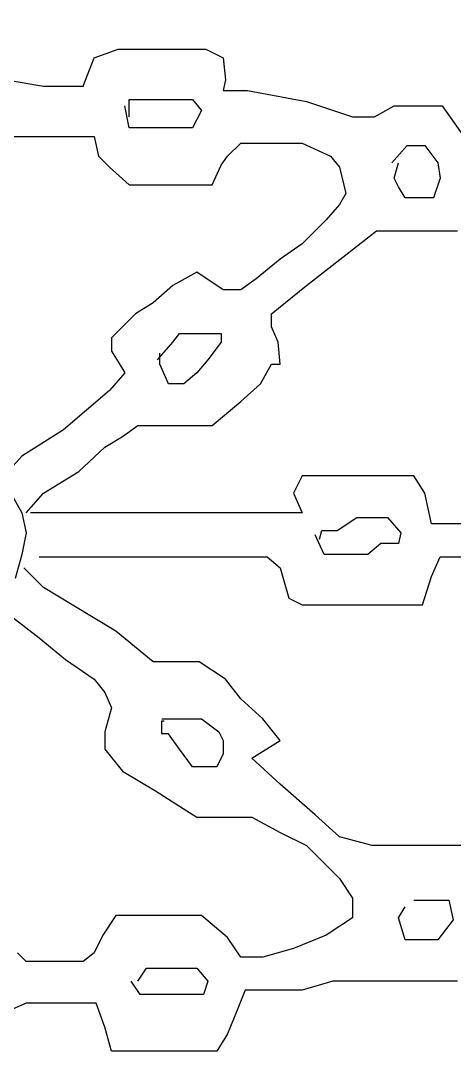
# Model space of a CAD drawing. Extents: x 748454 to 749044, y 4316681 to 4317708.
# Drawn here: x 748495.775 to 748497.755, y 4317542.795 to 4317547.51 of the extents above; entities that cross this region are included whole.
import ezdxf

# ---------------------------------------------------------------- set-up
doc = ezdxf.new("R2010")
doc.units = 0
doc.layers.get('0').update_dxf_attribs({"linetype": 'CONTINUOUS'})

msp = doc.modelspace()

# ---------------------------------------------------------------- linework, layer by layer
at = {"color": 0, "linetype": 'CONTINUOUS'}
for p, q in [((748496.11, 4317547.34), (748496.22, 4317547.38)), ((748496.11, 4317547.34), (748496.22, 4317547.38)), ((748496.22, 4317547.38), (748496.35, 4317547.38)), ((748496.22, 4317547.38), (748496.35, 4317547.38)), ((748496.35, 4317547.38), (748496.5, 4317547.38)), ((748496.35, 4317547.38), (748496.5, 4317547.38)), ((748496.5, 4317547.38), (748496.62, 4317547.38)), ((748496.5, 4317547.38), (748496.62, 4317547.38)), ((748496.62, 4317547.38), (748496.7, 4317547.34)), ((748496.62, 4317547.38), (748496.7, 4317547.34)), ((748496.06, 4317547.21), (748496.11, 4317547.34)), ((748496.06, 4317547.21), (748496.11, 4317547.34)), ((748496.7, 4317547.34), (748496.71, 4317547.24)), ((748496.7, 4317547.34), (748496.71, 4317547.24)), ((748495.71, 4317547.24), (748495.88, 4317547.21)), ((748495.71, 4317547.24), (748495.88, 4317547.21)), ((748496.71, 4317547.24), (748496.7, 4317547.19)), ((748496.71, 4317547.24), (748496.7, 4317547.19)), ((748495.88, 4317547.21), (748495.98, 4317547.21)), ((748495.88, 4317547.21), (748495.98, 4317547.21)), ((748495.98, 4317547.21), (748496.06, 4317547.21)), ((748495.98, 4317547.21), (748496.06, 4317547.21)), ((748496.7, 4317547.19), (748496.81, 4317547.19)), ((748496.7, 4317547.19), (748496.81, 4317547.19)), ((748496.81, 4317547.19), (748497.08, 4317547.14)), ((748496.81, 4317547.19), (748497.08, 4317547.14)), ((748496.27, 4317547.07), (748496.27, 4317547.15)), ((748496.27, 4317547.15), (748496.3, 4317547.15)), ((748496.27, 4317547.07), (748496.27, 4317547.15)), ((748496.27, 4317547.15), (748496.3, 4317547.15)), ((748496.3, 4317547.15), (748496.41, 4317547.15)), ((748496.3, 4317547.15), (748496.41, 4317547.15)), ((748496.41, 4317547.15), (748496.5, 4317547.15)), ((748496.41, 4317547.15), (748496.5, 4317547.15)), ((748496.5, 4317547.15), (748496.56, 4317547.15)), ((748496.5, 4317547.15), (748496.56, 4317547.15)), ((748496.56, 4317547.15), (748496.6, 4317547.1)), ((748496.56, 4317547.15), (748496.6, 4317547.1)), ((748496.27, 4317547.02), (748496.25, 4317547.12)), ((748496.27, 4317547.02), (748496.25, 4317547.12)), ((748496.6, 4317547.1), (748496.56, 4317547.02)), ((748496.6, 4317547.1), (748496.56, 4317547.02)), ((748497.08, 4317547.14), (748497.29, 4317547.07)), ((748497.08, 4317547.14), (748497.29, 4317547.07)), ((748497.39, 4317547.07), (748497.48, 4317547.12)), ((748497.39, 4317547.07), (748497.48, 4317547.12)), ((748497.48, 4317547.12), (748497.59, 4317547.12)), ((748497.48, 4317547.12), (748497.59, 4317547.12)), ((748497.59, 4317547.12), (748497.7, 4317547.12)), ((748497.59, 4317547.12), (748497.7, 4317547.12)), ((748497.7, 4317547.12), (748497.82, 4317546.95)), ((748497.7, 4317547.12), (748497.82, 4317546.95)), ((748497.29, 4317547.07), (748497.39, 4317547.07)), ((748497.29, 4317547.07), (748497.39, 4317547.07)), ((748496.34, 4317547.02), (748496.27, 4317547.02)), ((748496.34, 4317547.02), (748496.27, 4317547.02)), ((748496.47, 4317547.02), (748496.34, 4317547.02)), ((748496.47, 4317547.02), (748496.34, 4317547.02)), ((748496.56, 4317547.02), (748496.47, 4317547.02)), ((748496.56, 4317547.02), (748496.47, 4317547.02)), ((748495.71, 4317546.98), (748495.79, 4317546.98)), ((748495.71, 4317546.98), (748495.79, 4317546.98)), ((748495.79, 4317546.98), (748495.93, 4317546.98)), ((748495.79, 4317546.98), (748495.93, 4317546.98)), ((748495.93, 4317546.98), (748496.01, 4317546.98)), ((748495.93, 4317546.98), (748496.01, 4317546.98)), ((748496.01, 4317546.98), (748496.08, 4317546.98)), ((748496.01, 4317546.98), (748496.08, 4317546.98)), ((748496.08, 4317546.98), (748496.11, 4317546.98)), ((748496.08, 4317546.98), (748496.11, 4317546.98)), ((748496.11, 4317546.98), (748496.13, 4317546.89)), ((748496.11, 4317546.98), (748496.13, 4317546.89)), ((748496.72, 4317546.89), (748496.78, 4317546.95)), ((748496.72, 4317546.89), (748496.78, 4317546.95)), ((748496.78, 4317546.95), (748496.9, 4317546.95)), ((748496.78, 4317546.95), (748496.9, 4317546.95)), ((748496.9, 4317546.95), (748497.06, 4317546.95)), ((748496.9, 4317546.95), (748497.06, 4317546.95)), ((748497.06, 4317546.95), (748497.19, 4317546.89)), ((748497.06, 4317546.95), (748497.19, 4317546.89)), ((748497.47, 4317546.86), (748497.54, 4317546.94)), ((748497.47, 4317546.86), (748497.54, 4317546.94)), ((748497.54, 4317546.94), (748497.62, 4317546.94)), ((748497.54, 4317546.94), (748497.62, 4317546.94)), ((748497.62, 4317546.94), (748497.68, 4317546.86)), ((748497.62, 4317546.94), (748497.68, 4317546.86)), ((748496.13, 4317546.89), (748496.18, 4317546.84)), ((748496.13, 4317546.89), (748496.18, 4317546.84)), ((748496.69, 4317546.85), (748496.72, 4317546.89)), ((748496.69, 4317546.85), (748496.72, 4317546.89)), ((748497.19, 4317546.89), (748497.23, 4317546.84)), ((748497.19, 4317546.89), (748497.23, 4317546.84)), ((748497.48, 4317546.79), (748497.5, 4317546.86)), ((748497.48, 4317546.79), (748497.5, 4317546.86)), ((748497.68, 4317546.86), (748497.69, 4317546.79)), ((748497.68, 4317546.86), (748497.69, 4317546.79)), ((748496.18, 4317546.84), (748496.27, 4317546.76)), ((748496.18, 4317546.84), (748496.27, 4317546.76)), ((748496.65, 4317546.76), (748496.69, 4317546.85)), ((748496.65, 4317546.76), (748496.69, 4317546.85)), ((748497.23, 4317546.84), (748497.26, 4317546.72)), ((748497.23, 4317546.84), (748497.26, 4317546.72)), ((748497.5, 4317546.75), (748497.48, 4317546.79)), ((748497.5, 4317546.75), (748497.48, 4317546.79)), ((748497.69, 4317546.79), (748497.66, 4317546.7)), ((748497.69, 4317546.79), (748497.66, 4317546.7)), ((748496.27, 4317546.76), (748496.37, 4317546.76)), ((748496.27, 4317546.76), (748496.37, 4317546.76)), ((748496.37, 4317546.76), (748496.45, 4317546.76)), ((748496.37, 4317546.76), (748496.45, 4317546.76)), ((748496.45, 4317546.76), (748496.55, 4317546.76)), ((748496.45, 4317546.76), (748496.55, 4317546.76)), ((748496.55, 4317546.76), (748496.65, 4317546.76)), ((748496.55, 4317546.76), (748496.65, 4317546.76)), ((748497.26, 4317546.72), (748497.23, 4317546.67)), ((748497.26, 4317546.72), (748497.23, 4317546.67)), ((748497.53, 4317546.7), (748497.5, 4317546.75)), ((748497.53, 4317546.7), (748497.5, 4317546.75)), ((748497.59, 4317546.7), (748497.53, 4317546.7)), ((748497.59, 4317546.7), (748497.53, 4317546.7)), ((748497.66, 4317546.7), (748497.59, 4317546.7)), ((748497.66, 4317546.7), (748497.59, 4317546.7)), ((748497.23, 4317546.67), (748497.17, 4317546.6)), ((748497.23, 4317546.67), (748497.17, 4317546.6)), ((748497.17, 4317546.6), (748497.06, 4317546.49)), ((748497.17, 4317546.6), (748497.06, 4317546.49)), ((748497.26, 4317546.44), (748497.4, 4317546.55)), ((748497.26, 4317546.44), (748497.4, 4317546.55)), ((748497.4, 4317546.55), (748497.5, 4317546.55)), ((748497.4, 4317546.55), (748497.5, 4317546.55)), ((748497.5, 4317546.55), (748497.59, 4317546.55)), ((748497.5, 4317546.55), (748497.59, 4317546.55)), ((748497.59, 4317546.55), (748497.68, 4317546.55)), ((748497.59, 4317546.55), (748497.68, 4317546.55)), ((748497.68, 4317546.55), (748497.77, 4317546.55)), ((748497.68, 4317546.55), (748497.77, 4317546.55)), ((748497.06, 4317546.49), (748496.96, 4317546.42)), ((748497.06, 4317546.49), (748496.96, 4317546.42)), ((748497.08, 4317546.3), (748497.26, 4317546.44)), ((748497.08, 4317546.3), (748497.26, 4317546.44)), ((748496.96, 4317546.42), (748496.85, 4317546.33)), ((748496.96, 4317546.42), (748496.85, 4317546.33)), ((748496.58, 4317546.36), (748496.47, 4317546.3)), ((748496.58, 4317546.36), (748496.47, 4317546.3)), ((748496.7, 4317546.28), (748496.58, 4317546.36)), ((748496.7, 4317546.28), (748496.58, 4317546.36)), ((748496.47, 4317546.3), (748496.38, 4317546.22)), ((748496.47, 4317546.3), (748496.38, 4317546.22)), ((748496.85, 4317546.33), (748496.78, 4317546.28)), ((748496.85, 4317546.33), (748496.78, 4317546.28)), ((748496.92, 4317546.17), (748497.08, 4317546.3)), ((748496.92, 4317546.17), (748497.08, 4317546.3)), ((748496.78, 4317546.28), (748496.7, 4317546.28)), ((748496.78, 4317546.28), (748496.7, 4317546.28)), ((748496.38, 4317546.22), (748496.3, 4317546.17)), ((748496.38, 4317546.22), (748496.3, 4317546.17)), ((748496.3, 4317546.17), (748496.24, 4317546.11)), ((748496.3, 4317546.17), (748496.24, 4317546.11)), ((748496.92, 4317546.11), (748496.92, 4317546.17)), ((748496.92, 4317546.11), (748496.92, 4317546.17)), ((748496.24, 4317546.11), (748496.19, 4317546.06)), ((748496.24, 4317546.11), (748496.19, 4317546.06)), ((748496.95, 4317546.04), (748496.92, 4317546.11)), ((748496.95, 4317546.04), (748496.92, 4317546.11)), ((748496.19, 4317546.06), (748496.19, 4317546)), ((748496.19, 4317546.06), (748496.19, 4317546)), ((748496.47, 4317546.04), (748496.5, 4317546.08)), ((748496.47, 4317546.04), (748496.5, 4317546.08)), ((748496.5, 4317546.08), (748496.58, 4317546.08)), ((748496.5, 4317546.08), (748496.58, 4317546.08)), ((748496.58, 4317546.08), (748496.61, 4317546.08)), ((748496.58, 4317546.08), (748496.61, 4317546.08)), ((748496.61, 4317546.08), (748496.69, 4317546.08)), ((748496.61, 4317546.08), (748496.69, 4317546.08)), ((748496.69, 4317546.08), (748496.69, 4317546.04)), ((748496.69, 4317546.08), (748496.69, 4317546.04)), ((748496.4, 4317545.96), (748496.47, 4317546.04)), ((748496.4, 4317545.96), (748496.47, 4317546.04)), ((748496.69, 4317546.04), (748496.63, 4317545.96)), ((748496.69, 4317546.04), (748496.63, 4317545.96)), ((748496.96, 4317545.94), (748496.95, 4317546.04)), ((748496.96, 4317545.94), (748496.95, 4317546.04)), ((748496.19, 4317546), (748496.22, 4317545.95)), ((748496.19, 4317546), (748496.22, 4317545.95)), ((748496.41, 4317545.94), (748496.41, 4317545.99)), ((748496.41, 4317545.94), (748496.41, 4317545.99)), ((748496.22, 4317545.95), (748496.25, 4317545.9)), ((748496.22, 4317545.95), (748496.25, 4317545.9)), ((748496.45, 4317545.85), (748496.41, 4317545.94)), ((748496.45, 4317545.85), (748496.41, 4317545.94)), ((748496.63, 4317545.96), (748496.58, 4317545.9)), ((748496.63, 4317545.96), (748496.58, 4317545.9)), ((748496.87, 4317545.85), (748496.92, 4317545.94)), ((748496.87, 4317545.85), (748496.92, 4317545.94)), ((748496.92, 4317545.94), (748496.96, 4317545.94)), ((748496.92, 4317545.94), (748496.96, 4317545.94)), ((748496.25, 4317545.9), (748496.18, 4317545.82)), ((748496.25, 4317545.9), (748496.18, 4317545.82)), ((748496.58, 4317545.9), (748496.52, 4317545.85)), ((748496.58, 4317545.9), (748496.52, 4317545.85)), ((748496.52, 4317545.85), (748496.45, 4317545.85)), ((748496.52, 4317545.85), (748496.45, 4317545.85)), ((748496.78, 4317545.77), (748496.87, 4317545.85)), ((748496.78, 4317545.77), (748496.87, 4317545.85)), ((748496.18, 4317545.82), (748495.97, 4317545.64)), ((748496.18, 4317545.82), (748495.97, 4317545.64)), ((748496.65, 4317545.66), (748496.78, 4317545.77)), ((748496.65, 4317545.66), (748496.78, 4317545.77)), ((748495.97, 4317545.64), (748495.78, 4317545.52)), ((748495.97, 4317545.64), (748495.78, 4317545.52)), ((748496.24, 4317545.61), (748496.31, 4317545.66)), ((748496.24, 4317545.61), (748496.31, 4317545.66)), ((748496.31, 4317545.66), (748496.41, 4317545.66)), ((748496.31, 4317545.66), (748496.41, 4317545.66)), ((748496.41, 4317545.66), (748496.47, 4317545.66)), ((748496.41, 4317545.66), (748496.47, 4317545.66)), ((748496.47, 4317545.66), (748496.55, 4317545.66)), ((748496.47, 4317545.66), (748496.55, 4317545.66)), ((748496.55, 4317545.66), (748496.65, 4317545.66)), ((748496.55, 4317545.66), (748496.65, 4317545.66)), ((748496.16, 4317545.56), (748496.24, 4317545.61)), ((748496.16, 4317545.56), (748496.24, 4317545.61)), ((748496.04, 4317545.45), (748496.16, 4317545.56)), ((748496.04, 4317545.45), (748496.16, 4317545.56)), ((748495.78, 4317545.52), (748495.7, 4317545.43)), ((748495.78, 4317545.52), (748495.7, 4317545.43)), ((748495.88, 4317545.35), (748496.04, 4317545.45)), ((748495.88, 4317545.35), (748496.04, 4317545.45)), ((748497.06, 4317545.43), (748497.02, 4317545.35)), ((748497.06, 4317545.43), (748497.02, 4317545.35)), ((748497.12, 4317545.43), (748497.06, 4317545.43)), ((748497.12, 4317545.43), (748497.06, 4317545.43)), ((748497.29, 4317545.43), (748497.12, 4317545.43)), ((748497.29, 4317545.43), (748497.12, 4317545.43)), ((748497.45, 4317545.43), (748497.29, 4317545.43)), ((748497.45, 4317545.43), (748497.29, 4317545.43)), ((748497.57, 4317545.43), (748497.45, 4317545.43)), ((748497.57, 4317545.43), (748497.45, 4317545.43)), ((748497.62, 4317545.35), (748497.57, 4317545.43)), ((748497.62, 4317545.35), (748497.57, 4317545.43)), ((748495.73, 4317545.35), (748495.78, 4317545.26)), ((748495.73, 4317545.35), (748495.78, 4317545.26)), ((748495.8, 4317545.26), (748495.88, 4317545.35)), ((748495.8, 4317545.26), (748495.88, 4317545.35)), ((748497.02, 4317545.35), (748497.06, 4317545.26)), ((748497.02, 4317545.35), (748497.06, 4317545.26)), ((748497.65, 4317545.21), (748497.62, 4317545.35)), ((748497.65, 4317545.21), (748497.62, 4317545.35)), ((748495.78, 4317545.26), (748495.8, 4317545.17)), ((748495.78, 4317545.26), (748495.8, 4317545.17)), ((748496.02, 4317545.26), (748495.82, 4317545.26)), ((748496.02, 4317545.26), (748495.82, 4317545.26)), ((748496.31, 4317545.26), (748496.02, 4317545.26)), ((748496.31, 4317545.26), (748496.02, 4317545.26)), ((748496.7, 4317545.26), (748496.31, 4317545.26)), ((748496.7, 4317545.26), (748496.31, 4317545.26)), ((748496.9, 4317545.26), (748496.7, 4317545.26)), ((748496.9, 4317545.26), (748496.7, 4317545.26)), ((748497.06, 4317545.26), (748496.9, 4317545.26)), ((748497.06, 4317545.26), (748496.9, 4317545.26)), ((748497.22, 4317545.18), (748497.31, 4317545.24)), ((748497.22, 4317545.18), (748497.31, 4317545.24)), ((748497.31, 4317545.24), (748497.4, 4317545.24)), ((748497.31, 4317545.24), (748497.4, 4317545.24)), ((748497.4, 4317545.24), (748497.45, 4317545.24)), ((748497.4, 4317545.24), (748497.45, 4317545.24)), ((748497.45, 4317545.24), (748497.51, 4317545.17)), ((748497.45, 4317545.24), (748497.51, 4317545.17)), ((748497.69, 4317545.21), (748497.65, 4317545.21)), ((748497.69, 4317545.21), (748497.65, 4317545.21)), ((748497.79, 4317545.21), (748497.69, 4317545.21)), ((748497.79, 4317545.21), (748497.69, 4317545.21)), ((748495.8, 4317545.17), (748495.78, 4317545.07)), ((748495.8, 4317545.17), (748495.78, 4317545.07)), ((748497.14, 4317545.14), (748497.15, 4317545.18)), ((748497.14, 4317545.14), (748497.15, 4317545.18)), ((748497.15, 4317545.18), (748497.22, 4317545.18)), ((748497.15, 4317545.18), (748497.22, 4317545.18)), ((748497.51, 4317545.17), (748497.5, 4317545.12)), ((748497.51, 4317545.17), (748497.5, 4317545.12)), ((748497.16, 4317545.07), (748497.12, 4317545.16)), ((748497.16, 4317545.07), (748497.12, 4317545.16)), ((748497.42, 4317545.12), (748497.36, 4317545.07)), ((748497.42, 4317545.12), (748497.36, 4317545.07)), ((748497.5, 4317545.12), (748497.42, 4317545.12)), ((748497.5, 4317545.12), (748497.42, 4317545.12)), ((748495.78, 4317545.07), (748495.75, 4317544.96)), ((748495.78, 4317545.07), (748495.75, 4317544.96)), ((748497.18, 4317545.07), (748497.16, 4317545.07)), ((748497.18, 4317545.07), (748497.16, 4317545.07)), ((748497.25, 4317545.07), (748497.18, 4317545.07)), ((748497.25, 4317545.07), (748497.18, 4317545.07)), ((748497.31, 4317545.07), (748497.25, 4317545.07)), ((748497.31, 4317545.07), (748497.25, 4317545.07)), ((748497.36, 4317545.07), (748497.31, 4317545.07)), ((748497.36, 4317545.07), (748497.31, 4317545.07)), ((748495.86, 4317545.06), (748496.07, 4317545.06)), ((748495.86, 4317545.06), (748496.07, 4317545.06)), ((748496.07, 4317545.06), (748496.29, 4317545.06)), ((748496.07, 4317545.06), (748496.29, 4317545.06)), ((748496.29, 4317545.06), (748496.52, 4317545.06)), ((748496.29, 4317545.06), (748496.52, 4317545.06)), ((748496.52, 4317545.06), (748496.66, 4317545.06)), ((748496.52, 4317545.06), (748496.66, 4317545.06)), ((748496.66, 4317545.06), (748496.8, 4317545.06)), ((748496.66, 4317545.06), (748496.8, 4317545.06)), ((748496.8, 4317545.06), (748496.9, 4317545.06)), ((748496.8, 4317545.06), (748496.9, 4317545.06)), ((748496.9, 4317545.06), (748496.96, 4317545.01)), ((748496.9, 4317545.06), (748496.96, 4317545.01)), ((748497.65, 4317544.97), (748497.69, 4317545.06)), ((748497.65, 4317544.97), (748497.69, 4317545.06)), ((748497.69, 4317545.06), (748497.79, 4317545.06)), ((748497.69, 4317545.06), (748497.79, 4317545.06)), ((748495.88, 4317544.92), (748495.79, 4317545.01)), ((748495.88, 4317544.92), (748495.79, 4317545.01)), ((748496.96, 4317545.01), (748497, 4317544.87)), ((748496.96, 4317545.01), (748497, 4317544.87)), ((748497.61, 4317544.84), (748497.65, 4317544.97)), ((748497.61, 4317544.84), (748497.65, 4317544.97)), ((748496.01, 4317544.84), (748495.88, 4317544.92)), ((748496.01, 4317544.84), (748495.88, 4317544.92)), ((748496.21, 4317544.72), (748496.01, 4317544.84)), ((748496.21, 4317544.72), (748496.01, 4317544.84)), ((748497, 4317544.87), (748497.06, 4317544.84)), ((748497, 4317544.87), (748497.06, 4317544.84)), ((748497.06, 4317544.84), (748497.18, 4317544.84)), ((748497.06, 4317544.84), (748497.18, 4317544.84)), ((748497.18, 4317544.84), (748497.34, 4317544.84)), ((748497.18, 4317544.84), (748497.34, 4317544.84)), ((748497.34, 4317544.84), (748497.46, 4317544.84)), ((748497.34, 4317544.84), (748497.46, 4317544.84)), ((748497.46, 4317544.84), (748497.56, 4317544.84)), ((748497.46, 4317544.84), (748497.56, 4317544.84)), ((748497.56, 4317544.84), (748497.61, 4317544.84)), ((748497.56, 4317544.84), (748497.61, 4317544.84)), ((748495.69, 4317544.82), (748495.86, 4317544.69)), ((748495.69, 4317544.82), (748495.86, 4317544.69)), ((748495.86, 4317544.69), (748495.98, 4317544.59)), ((748495.86, 4317544.69), (748495.98, 4317544.59)), ((748496.38, 4317544.58), (748496.21, 4317544.72)), ((748496.38, 4317544.58), (748496.21, 4317544.72)), ((748495.98, 4317544.59), (748496.11, 4317544.5)), ((748495.98, 4317544.59), (748496.11, 4317544.5)), ((748496.43, 4317544.58), (748496.38, 4317544.58)), ((748496.43, 4317544.58), (748496.38, 4317544.58)), ((748496.52, 4317544.58), (748496.43, 4317544.58)), ((748496.52, 4317544.58), (748496.43, 4317544.58)), ((748496.59, 4317544.58), (748496.52, 4317544.58)), ((748496.59, 4317544.58), (748496.52, 4317544.58)), ((748496.71, 4317544.5), (748496.59, 4317544.58)), ((748496.71, 4317544.5), (748496.59, 4317544.58)), ((748496.11, 4317544.5), (748496.16, 4317544.44)), ((748496.11, 4317544.5), (748496.16, 4317544.44)), ((748496.78, 4317544.41), (748496.71, 4317544.5)), ((748496.78, 4317544.41), (748496.71, 4317544.5)), ((748496.16, 4317544.44), (748496.19, 4317544.37)), ((748496.16, 4317544.44), (748496.19, 4317544.37)), ((748496.88, 4317544.32), (748496.78, 4317544.41)), ((748496.88, 4317544.32), (748496.78, 4317544.41)), ((748496.19, 4317544.37), (748496.16, 4317544.26)), ((748496.19, 4317544.37), (748496.16, 4317544.26)), ((748496.42, 4317544.32), (748496.47, 4317544.32)), ((748496.42, 4317544.32), (748496.47, 4317544.32)), ((748496.47, 4317544.32), (748496.55, 4317544.32)), ((748496.47, 4317544.32), (748496.55, 4317544.32)), ((748496.55, 4317544.32), (748496.6, 4317544.32)), ((748496.55, 4317544.32), (748496.6, 4317544.32)), ((748496.6, 4317544.32), (748496.68, 4317544.26)), ((748496.6, 4317544.32), (748496.68, 4317544.26)), ((748496.96, 4317544.22), (748496.88, 4317544.32)), ((748496.96, 4317544.22), (748496.88, 4317544.32)), ((748496.42, 4317544.25), (748496.42, 4317544.31)), ((748496.42, 4317544.31), (748496.43, 4317544.31)), ((748496.42, 4317544.25), (748496.42, 4317544.31)), ((748496.42, 4317544.31), (748496.43, 4317544.31)), ((748496.16, 4317544.26), (748496.16, 4317544.18)), ((748496.16, 4317544.26), (748496.16, 4317544.18)), ((748496.45, 4317544.25), (748496.42, 4317544.25)), ((748496.45, 4317544.25), (748496.42, 4317544.25)), ((748496.5, 4317544.18), (748496.45, 4317544.25)), ((748496.5, 4317544.18), (748496.45, 4317544.25)), ((748496.68, 4317544.26), (748496.7, 4317544.22)), ((748496.68, 4317544.26), (748496.7, 4317544.22)), ((748496.7, 4317544.22), (748496.7, 4317544.16)), ((748496.7, 4317544.22), (748496.7, 4317544.16)), ((748496.83, 4317544.14), (748496.96, 4317544.22)), ((748496.83, 4317544.14), (748496.96, 4317544.22)), ((748496.16, 4317544.18), (748496.24, 4317544.08)), ((748496.16, 4317544.18), (748496.24, 4317544.08)), ((748496.56, 4317544.1), (748496.5, 4317544.18)), ((748496.56, 4317544.1), (748496.5, 4317544.18)), ((748496.7, 4317544.16), (748496.67, 4317544.1)), ((748496.7, 4317544.16), (748496.67, 4317544.1)), ((748496.96, 4317544.02), (748496.83, 4317544.14)), ((748496.96, 4317544.02), (748496.83, 4317544.14)), ((748496.24, 4317544.08), (748496.39, 4317543.99)), ((748496.24, 4317544.08), (748496.39, 4317543.99)), ((748496.6, 4317544.1), (748496.56, 4317544.1)), ((748496.6, 4317544.1), (748496.56, 4317544.1)), ((748496.67, 4317544.1), (748496.6, 4317544.1)), ((748496.67, 4317544.1), (748496.6, 4317544.1)), ((748496.39, 4317543.99), (748496.5, 4317543.92)), ((748496.39, 4317543.99), (748496.5, 4317543.92)), ((748497.12, 4317543.88), (748496.96, 4317544.02)), ((748497.12, 4317543.88), (748496.96, 4317544.02)), ((748496.5, 4317543.92), (748496.58, 4317543.87)), ((748496.5, 4317543.92), (748496.58, 4317543.87)), ((748496.58, 4317543.87), (748496.65, 4317543.87)), ((748496.58, 4317543.87), (748496.65, 4317543.87)), ((748496.65, 4317543.87), (748496.72, 4317543.87)), ((748496.65, 4317543.87), (748496.72, 4317543.87)), ((748496.72, 4317543.87), (748496.78, 4317543.87)), ((748496.72, 4317543.87), (748496.78, 4317543.87)), ((748496.78, 4317543.87), (748496.83, 4317543.87)), ((748496.78, 4317543.87), (748496.83, 4317543.87)), ((748496.83, 4317543.87), (748496.96, 4317543.8)), ((748496.83, 4317543.87), (748496.96, 4317543.8)), ((748497.23, 4317543.78), (748497.12, 4317543.88)), ((748497.23, 4317543.78), (748497.12, 4317543.88)), ((748496.96, 4317543.8), (748497.08, 4317543.74)), ((748496.96, 4317543.8), (748497.08, 4317543.74)), ((748497.38, 4317543.74), (748497.23, 4317543.78)), ((748497.38, 4317543.74), (748497.23, 4317543.78)), ((748497.08, 4317543.74), (748497.17, 4317543.65)), ((748497.08, 4317543.74), (748497.17, 4317543.65)), ((748497.49, 4317543.74), (748497.38, 4317543.74)), ((748497.49, 4317543.74), (748497.38, 4317543.74)), ((748497.57, 4317543.74), (748497.49, 4317543.74)), ((748497.57, 4317543.74), (748497.49, 4317543.74)), ((748497.69, 4317543.74), (748497.57, 4317543.74)), ((748497.69, 4317543.74), (748497.57, 4317543.74)), ((748497.85, 4317543.74), (748497.69, 4317543.74)), ((748497.85, 4317543.74), (748497.69, 4317543.74)), ((748497.17, 4317543.65), (748497.23, 4317543.59)), ((748497.17, 4317543.65), (748497.23, 4317543.59)), ((748497.23, 4317543.59), (748497.29, 4317543.5)), ((748497.23, 4317543.59), (748497.29, 4317543.5)), ((748497.29, 4317543.5), (748497.29, 4317543.41)), ((748497.29, 4317543.5), (748497.29, 4317543.41)), ((748497.57, 4317543.49), (748497.61, 4317543.49)), ((748497.57, 4317543.49), (748497.61, 4317543.49)), ((748497.61, 4317543.49), (748497.73, 4317543.49)), ((748497.61, 4317543.49), (748497.73, 4317543.49)), ((748497.73, 4317543.49), (748497.75, 4317543.4)), ((748497.73, 4317543.49), (748497.75, 4317543.4)), ((748496.21, 4317543.42), (748496.15, 4317543.33)), ((748496.21, 4317543.42), (748496.15, 4317543.33)), ((748496.32, 4317543.42), (748496.21, 4317543.42)), ((748496.32, 4317543.42), (748496.21, 4317543.42)), ((748496.42, 4317543.42), (748496.32, 4317543.42)), ((748496.42, 4317543.42), (748496.32, 4317543.42)), ((748496.6, 4317543.42), (748496.42, 4317543.42)), ((748496.6, 4317543.42), (748496.42, 4317543.42)), ((748496.72, 4317543.32), (748496.6, 4317543.42)), ((748496.72, 4317543.32), (748496.6, 4317543.42)), ((748497.5, 4317543.41), (748497.53, 4317543.46)), ((748497.5, 4317543.41), (748497.53, 4317543.46)), ((748497.29, 4317543.41), (748497.17, 4317543.33)), ((748497.29, 4317543.41), (748497.17, 4317543.33)), ((748497.53, 4317543.31), (748497.5, 4317543.41)), ((748497.53, 4317543.31), (748497.5, 4317543.41)), ((748497.75, 4317543.4), (748497.68, 4317543.31)), ((748497.75, 4317543.4), (748497.68, 4317543.31)), ((748496.15, 4317543.33), (748496.11, 4317543.25)), ((748496.15, 4317543.33), (748496.11, 4317543.25)), ((748497.17, 4317543.33), (748497.02, 4317543.27)), ((748497.17, 4317543.33), (748497.02, 4317543.27)), ((748496.78, 4317543.23), (748496.72, 4317543.32)), ((748496.78, 4317543.23), (748496.72, 4317543.32)), ((748497.57, 4317543.31), (748497.53, 4317543.31)), ((748497.57, 4317543.31), (748497.53, 4317543.31)), ((748497.62, 4317543.31), (748497.57, 4317543.31)), ((748497.62, 4317543.31), (748497.57, 4317543.31)), ((748497.68, 4317543.31), (748497.62, 4317543.31)), ((748497.68, 4317543.31), (748497.62, 4317543.31)), ((748495.8, 4317543.21), (748495.76, 4317543.25)), ((748495.8, 4317543.21), (748495.76, 4317543.25)), ((748496.11, 4317543.25), (748496.06, 4317543.21)), ((748496.11, 4317543.25), (748496.06, 4317543.21)), ((748496.88, 4317543.23), (748496.78, 4317543.23)), ((748496.88, 4317543.23), (748496.78, 4317543.23)), ((748497.02, 4317543.27), (748496.88, 4317543.23)), ((748497.02, 4317543.27), (748496.88, 4317543.23)), ((748495.97, 4317543.21), (748495.8, 4317543.21)), ((748495.97, 4317543.21), (748495.8, 4317543.21)), ((748496.06, 4317543.21), (748495.97, 4317543.21)), ((748496.06, 4317543.21), (748495.97, 4317543.21)), ((748496.31, 4317543.12), (748496.35, 4317543.18)), ((748496.31, 4317543.12), (748496.35, 4317543.18)), ((748496.35, 4317543.18), (748496.42, 4317543.18)), ((748496.35, 4317543.18), (748496.42, 4317543.18)), ((748496.42, 4317543.18), (748496.5, 4317543.18)), ((748496.42, 4317543.18), (748496.5, 4317543.18)), ((748496.5, 4317543.18), (748496.58, 4317543.18)), ((748496.5, 4317543.18), (748496.58, 4317543.18)), ((748496.58, 4317543.18), (748496.63, 4317543.12)), ((748496.58, 4317543.18), (748496.63, 4317543.12)), ((748496.32, 4317543.06), (748496.28, 4317543.12)), ((748496.32, 4317543.06), (748496.28, 4317543.12)), ((748496.63, 4317543.12), (748496.61, 4317543.06)), ((748496.63, 4317543.12), (748496.61, 4317543.06)), ((748497.2, 4317543.12), (748497.06, 4317543.08)), ((748497.2, 4317543.12), (748497.06, 4317543.08)), ((748497.4, 4317543.12), (748497.2, 4317543.12)), ((748497.4, 4317543.12), (748497.2, 4317543.12)), ((748497.48, 4317543.12), (748497.4, 4317543.12)), ((748497.48, 4317543.12), (748497.4, 4317543.12)), ((748497.59, 4317543.12), (748497.48, 4317543.12)), ((748497.59, 4317543.12), (748497.48, 4317543.12)), ((748497.68, 4317543.12), (748497.59, 4317543.12)), ((748497.68, 4317543.12), (748497.59, 4317543.12)), ((748497.77, 4317543.12), (748497.68, 4317543.12)), ((748497.77, 4317543.12), (748497.68, 4317543.12)), ((748496.35, 4317543.06), (748496.32, 4317543.06)), ((748496.35, 4317543.06), (748496.32, 4317543.06)), ((748496.39, 4317543.06), (748496.35, 4317543.06)), ((748496.39, 4317543.06), (748496.35, 4317543.06)), ((748496.47, 4317543.06), (748496.39, 4317543.06)), ((748496.47, 4317543.06), (748496.39, 4317543.06)), ((748496.55, 4317543.06), (748496.47, 4317543.06)), ((748496.55, 4317543.06), (748496.47, 4317543.06)), ((748496.61, 4317543.06), (748496.55, 4317543.06)), ((748496.61, 4317543.06), (748496.55, 4317543.06)), ((748496.8, 4317543.08), (748496.76, 4317542.98)), ((748496.8, 4317543.08), (748496.76, 4317542.98)), ((748496.88, 4317543.08), (748496.8, 4317543.08)), ((748496.88, 4317543.08), (748496.8, 4317543.08)), ((748497.06, 4317543.08), (748496.88, 4317543.08)), ((748497.06, 4317543.08), (748496.88, 4317543.08)), ((748495.8, 4317543.02), (748495.71, 4317542.98)), ((748495.8, 4317543.02), (748495.71, 4317542.98)), ((748495.84, 4317543.02), (748495.8, 4317543.02)), ((748495.84, 4317543.02), (748495.8, 4317543.02)), ((748495.97, 4317543.02), (748495.84, 4317543.02)), ((748495.97, 4317543.02), (748495.84, 4317543.02)), ((748496.12, 4317543.02), (748495.97, 4317543.02)), ((748496.12, 4317543.02), (748495.97, 4317543.02)), ((748496.16, 4317542.91), (748496.12, 4317543.02)), ((748496.16, 4317542.91), (748496.12, 4317543.02)), ((748496.76, 4317542.98), (748496.72, 4317542.88)), ((748496.76, 4317542.98), (748496.72, 4317542.88)), ((748496.19, 4317542.8), (748496.16, 4317542.91)), ((748496.19, 4317542.8), (748496.16, 4317542.91)), ((748496.72, 4317542.88), (748496.67, 4317542.8)), ((748496.72, 4317542.88), (748496.67, 4317542.8)), ((748496.27, 4317542.8), (748496.19, 4317542.8)), ((748496.27, 4317542.8), (748496.19, 4317542.8)), ((748496.42, 4317542.8), (748496.27, 4317542.8)), ((748496.42, 4317542.8), (748496.27, 4317542.8)), ((748496.52, 4317542.8), (748496.42, 4317542.8)), ((748496.52, 4317542.8), (748496.42, 4317542.8)), ((748496.67, 4317542.8), (748496.52, 4317542.8)), ((748496.67, 4317542.8), (748496.52, 4317542.8))]:
    msp.add_line(p, q, dxfattribs=at)
msp.add_point((748496.06, 4317547.21), dxfattribs=at)
msp.add_point((748496.06, 4317547.21), dxfattribs=at)

# ---------------------------------------------------------------- meshes
mesh = msp.add_polyface(dxfattribs=at)
corners = [(748454.5, 4316681), (748454.5, 4316681), (748454.5, 4316871.9618), (748762.5, 4316681), (748454.5, 4317046.4935), (749044, 4316681), (748454.5, 4317707.5), (749044, 4317342.0065), (749044, 4317707.5)]
mesh.append_faces([[corners[k] for k in face] for face in [(0, 1, 3, 2), (2, 3, 5, 4), (4, 5, 7, 6), (6, 7, 8, 8)]], dxfattribs={"vtx0": -1, "vtx2": -1, "color": 0})
mesh = msp.add_polyface(dxfattribs=at)
corners = [(748464.5, 4317521), (748464.5, 4317521), (748464.5, 4317695.2713), (748745.58, 4317521), (748464.5, 4317701.5), (748745.58, 4317527.2287), (748745.58, 4317701.5)]
mesh.append_faces([[corners[k] for k in face] for face in [(0, 1, 3, 2), (2, 3, 5, 4), (4, 5, 6, 6)]], dxfattribs={"vtx0": -1, "vtx2": -1, "color": 0})

doc.saveas('drawing.dxf')
